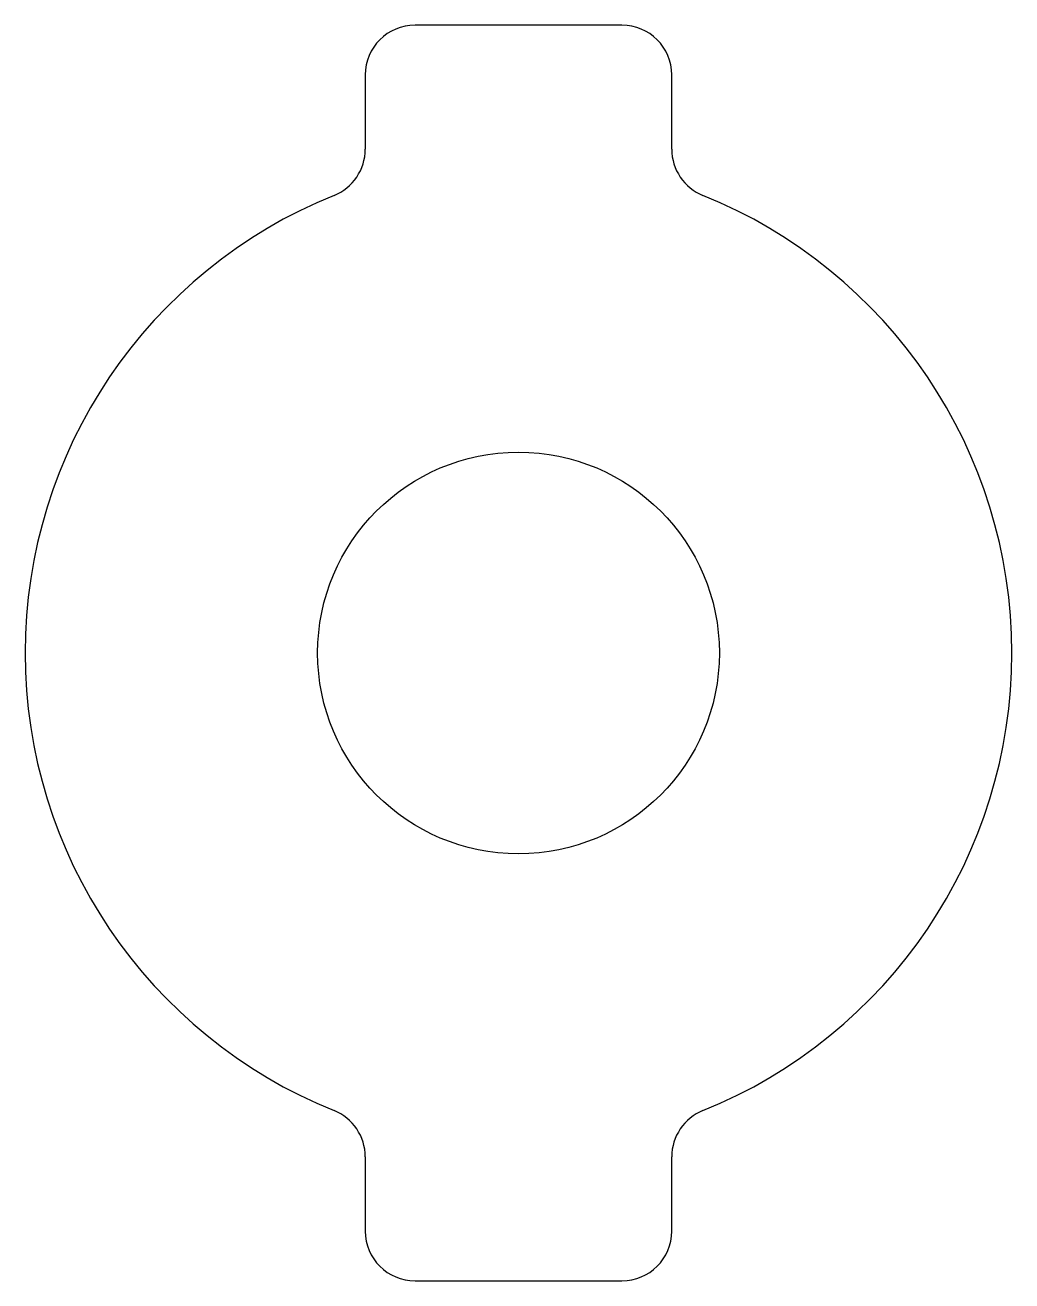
# Model space of a CAD drawing. Header units: millimetres. Extents: x -9.9 to 9.9, y -12.6 to 12.6.
import ezdxf

# ---------------------------------------------------------------- set-up
doc = ezdxf.new("R2010")
doc.units = ezdxf.units.MM

msp = doc.modelspace()

# ---------------------------------------------------------------- linework, layer by layer
at = {"color": 7, "linetype": 'Continuous', "lineweight": 25}
for p, q in [((2.075, 12.6), (-2.075, 12.6)), ((-3.075, 11.6), (-3.075, 10.11)), ((3.075, 10.11), (3.075, 11.6)), ((-3.075, -10.11), (-3.075, -11.6)), ((3.075, -11.6), (3.075, -10.11)), ((-2.075, -12.6), (2.075, -12.6))]:
    msp.add_line(p, q, dxfattribs=at)
msp.add_circle((0, 0), 4.03, dxfattribs=at)
for centre, radius, start, end in [((-2.075, 11.6), 1, 90, 180), ((2.075, 11.6), 1, 0, 90), ((-4.075, 10.11), 1, 291.9535, 0), ((4.075, 10.11), 1, 180, 248.0465), ((0, 0), 9.9, 111.9535, 248.0465), ((0, 0), 9.9, 291.9535, 68.0465), ((-4.075, -10.11), 1, 0, 68.0465), ((4.075, -10.11), 1, 111.9535, 180), ((-2.075, -11.6), 1, 180, 270), ((2.075, -11.6), 1, 270, 0)]:
    msp.add_arc(centre, radius, start, end, dxfattribs=at)

doc.saveas('drawing.dxf')
